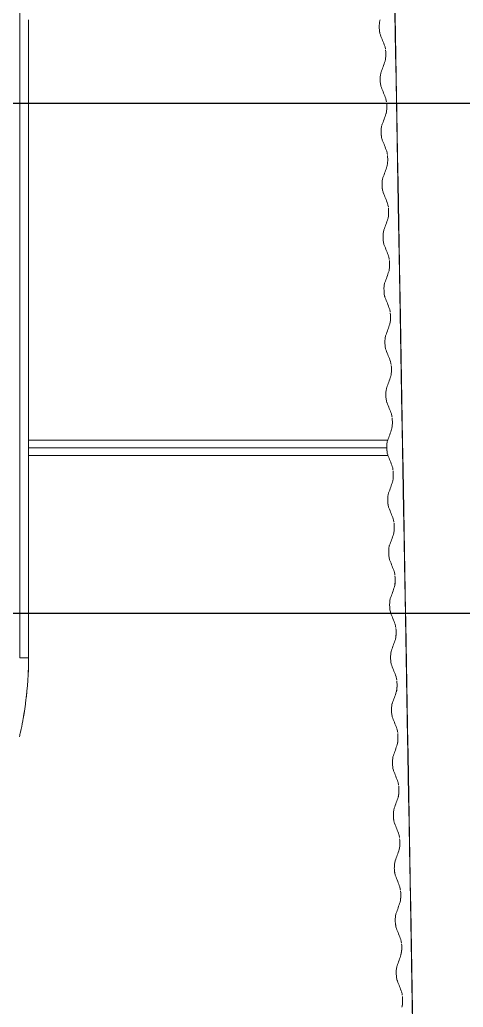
# Model space of a CAD drawing. Header units: inches. Extents: x -456 to 658, y -232 to 0.
# Drawn here: x -46.915 to -46.322, y -30.123 to -28.801 of the extents above; entities that cross this region are included whole.
import ezdxf

# ---------------------------------------------------------------- set-up
doc = ezdxf.new("R2010")
doc.units = ezdxf.units.IN
doc.header["$MEASUREMENT"] = 0

# ---------------------------------------------------------------- blocks, each defined once
blk = doc.blocks.new('ironridge flashfoot front view')
at = {"color": 0, "linetype": 'Continuous', "lineweight": 0}
for p, q in [((7331.4163, 2676.6238), (7331.4163, 2677.7378)), ((7331.4163, 2676.6238), (7331.4163, 2677.7378)), ((7331.4281, 2677.4681), (7331.4281, 2677.4782)), ((7331.4281, 2677.4782), (7331.4281, 2677.4579)), ((7331.4281, 2677.4579), (7331.4281, 2677.4681)), ((7331.4281, 2677.4431), (7331.4281, 2677.4579)), ((7331.4281, 2677.4431), (7331.4281, 2677.4579)), ((7331.4281, 2677.4329), (7331.4281, 2677.4431)), ((7331.4281, 2677.4228), (7331.4281, 2677.4431)), ((7331.4281, 2677.4228), (7331.4281, 2677.4329)), ((7331.4281, 2677.4079), (7331.4281, 2677.4228)), ((7331.4281, 2677.4079), (7331.4281, 2677.4228)), ((7331.4281, 2677.3977), (7331.4281, 2677.4079)), ((7331.4281, 2677.4079), (7331.4281, 2677.3876)), ((7331.4281, 2677.3876), (7331.4281, 2677.3977)), ((7331.4281, 2677.3727), (7331.4281, 2677.3876)), ((7331.4281, 2677.3727), (7331.4281, 2677.3876)), ((7331.4281, 2677.3625), (7331.4281, 2677.3727)), ((7331.4281, 2677.3524), (7331.4281, 2677.3727)), ((7331.4281, 2677.3524), (7331.4281, 2677.3625)), ((7331.4281, 2677.3375), (7331.4281, 2677.3524)), ((7331.4281, 2677.3375), (7331.4281, 2677.3524)), ((7331.4281, 2677.3274), (7331.4281, 2677.3375)), ((7331.4281, 2677.3375), (7331.4281, 2677.3172)), ((7331.4281, 2677.3172), (7331.4281, 2677.3274)), ((7331.4281, 2677.3023), (7331.4281, 2677.3172)), ((7331.4281, 2677.3023), (7331.4281, 2677.3172)), ((7331.4281, 2677.2922), (7331.4281, 2677.3023)), ((7331.4281, 2677.282), (7331.4281, 2677.3023)), ((7331.4281, 2677.282), (7331.4281, 2677.2922)), ((7331.4281, 2677.2672), (7331.4281, 2677.282)), ((7331.4281, 2677.2672), (7331.4281, 2677.282)), ((7331.4281, 2677.257), (7331.4281, 2677.2672)), ((7331.4281, 2677.2672), (7331.4281, 2677.2468)), ((7331.4281, 2677.2468), (7331.4281, 2677.257)), ((7331.4281, 2677.232), (7331.4281, 2677.2468)), ((7331.4281, 2677.232), (7331.4281, 2677.2468)), ((7331.4281, 2677.2218), (7331.4281, 2677.232)), ((7331.4281, 2677.2117), (7331.4281, 2677.232)), ((7331.4281, 2677.2117), (7331.4281, 2677.2218)), ((7331.4281, 2677.1968), (7331.4281, 2677.2117)), ((7331.4281, 2677.1968), (7331.4281, 2677.2117)), ((7331.4281, 2677.1866), (7331.4281, 2677.1968)), ((7331.4281, 2677.1968), (7331.4281, 2677.1765)), ((7331.4281, 2677.1765), (7331.4281, 2677.1866)), ((7331.4281, 2677.1616), (7331.4281, 2677.1765)), ((7331.4281, 2677.1616), (7331.4281, 2677.1765)), ((7331.4281, 2677.1515), (7331.4281, 2677.1616)), ((7331.4281, 2677.1413), (7331.4281, 2677.1616)), ((7331.4281, 2677.1413), (7331.4281, 2677.1515)), ((7331.4281, 2677.1264), (7331.4281, 2677.1413)), ((7331.4281, 2677.1264), (7331.4281, 2677.1413)), ((7331.4281, 2677.1163), (7331.4281, 2677.1264)), ((7331.4281, 2677.1264), (7331.4281, 2677.1061)), ((7331.4281, 2677.1061), (7331.4281, 2677.1163)), ((7331.4281, 2677.0913), (7331.4281, 2677.1061)), ((7331.4281, 2677.0913), (7331.4281, 2677.1061)), ((7331.4281, 2677.0811), (7331.4281, 2677.0913)), ((7331.4281, 2677.0709), (7331.4281, 2677.0913)), ((7331.4281, 2677.0709), (7331.4281, 2677.0811)), ((7331.4281, 2677.0561), (7331.4281, 2677.0709)), ((7331.4281, 2677.0561), (7331.4281, 2677.0709)), ((7331.4281, 2677.0459), (7331.4281, 2677.0561)), ((7331.4281, 2677.0561), (7331.4281, 2677.0358)), ((7331.4281, 2677.0358), (7331.4281, 2677.0459)), ((7331.4281, 2677.0209), (7331.4281, 2677.0358)), ((7331.4281, 2677.0209), (7331.4281, 2677.0358)), ((7331.4281, 2677.0107), (7331.4281, 2677.0209)), ((7331.4281, 2677.0006), (7331.4281, 2677.0209)), ((7331.4281, 2677.0006), (7331.4281, 2677.0107)), ((7331.4281, 2676.9857), (7331.4281, 2677.0006)), ((7331.4281, 2676.9857), (7331.4281, 2677.0006)), ((7331.4281, 2676.9755), (7331.4281, 2676.9857)), ((7331.4281, 2676.9857), (7331.4281, 2676.9654)), ((7331.4281, 2676.9654), (7331.4281, 2676.9755)), ((7331.4281, 2676.9505), (7331.4281, 2676.9654)), ((7331.4281, 2676.9505), (7331.4281, 2676.9654)), ((7331.4281, 2676.9404), (7331.4281, 2676.9505)), ((7331.4281, 2676.9302), (7331.4281, 2676.9505)), ((7331.4281, 2676.9302), (7331.4281, 2676.9404)), ((7331.4281, 2676.9153), (7331.4281, 2676.9302)), ((7331.4281, 2676.9153), (7331.4281, 2676.9302)), ((7331.9085, 2676.9153), (7331.4281, 2676.9153)), ((7331.4281, 2676.9052), (7331.4281, 2676.9153)), ((7331.4281, 2676.9153), (7331.4281, 2676.895)), ((7331.9073, 2676.9052), (7331.4281, 2676.9052)), ((7331.4281, 2676.895), (7331.4281, 2676.9052)), ((7331.4281, 2676.9052), (7331.9073, 2676.9052)), ((7331.4281, 2676.895), (7331.9089, 2676.895)), ((7331.4281, 2676.8802), (7331.4281, 2676.895)), ((7331.4281, 2676.8802), (7331.4281, 2676.895)), ((7331.4281, 2676.87), (7331.4281, 2676.8802)), ((7331.4281, 2676.8598), (7331.4281, 2676.8802)), ((7331.4281, 2676.8598), (7331.4281, 2676.87)), ((7331.4281, 2676.845), (7331.4281, 2676.8598)), ((7331.4281, 2676.845), (7331.4281, 2676.8598)), ((7331.4281, 2676.8348), (7331.4281, 2676.845)), ((7331.4281, 2676.845), (7331.4281, 2676.8247)), ((7331.4281, 2676.8247), (7331.4281, 2676.8348)), ((7331.4281, 2676.8098), (7331.4281, 2676.8247)), ((7331.4281, 2676.8098), (7331.4281, 2676.8247)), ((7331.4281, 2676.7996), (7331.4281, 2676.8098)), ((7331.4281, 2676.7895), (7331.4281, 2676.8098)), ((7331.4281, 2676.7895), (7331.4281, 2676.7996)), ((7331.4281, 2676.7746), (7331.4281, 2676.7895)), ((7331.4281, 2676.7746), (7331.4281, 2676.7895)), ((7331.4281, 2676.7645), (7331.4281, 2676.7746)), ((7331.4281, 2676.7746), (7331.4281, 2676.7543)), ((7331.4281, 2676.7543), (7331.4281, 2676.7645)), ((7331.4281, 2676.7394), (7331.4281, 2676.7543)), ((7331.4281, 2676.7394), (7331.4281, 2676.7543)), ((7331.4281, 2676.7293), (7331.4281, 2676.7394)), ((7331.4281, 2676.7191), (7331.4281, 2676.7394)), ((7331.4281, 2676.7191), (7331.4281, 2676.7293)), ((7331.4281, 2676.7043), (7331.4281, 2676.7191)), ((7331.4281, 2676.7043), (7331.4281, 2676.7191)), ((7331.4281, 2676.6941), (7331.4281, 2676.7043)), ((7331.4281, 2676.7043), (7331.4281, 2676.6839)), ((7331.4281, 2676.6839), (7331.4281, 2676.6941)), ((7331.4281, 2676.6691), (7331.4281, 2676.6839)), ((7331.4281, 2676.6691), (7331.4281, 2676.6839)), ((7331.4281, 2676.6589), (7331.4281, 2676.6691)), ((7331.4281, 2676.6488), (7331.4281, 2676.6691)), ((7331.4281, 2676.6488), (7331.4281, 2676.6589)), ((7331.4281, 2676.6339), (7331.4281, 2676.6488)), ((7331.4281, 2676.6339), (7331.4281, 2676.6488)), ((7331.4281, 2676.6237), (7331.4281, 2676.6339)), ((7331.4281, 2676.6339), (7331.4281, 2676.6238)), ((7331.4163, 2676.6238), (7331.4281, 2676.6238)), ((7331.4281, 2676.6238), (7331.4163, 2676.6238)), ((7331.4281, 2676.6238), (7331.4281, 2676.6237))]:
    blk.add_line(p, q, dxfattribs=at)
at = {"color": 0, "linetype": 'Continuous', "lineweight": 0, "extrusion": (0, 0, -1)}
for centre, major_axis, ratio, start_param, end_param in [((7330.6678, 2677.3289), (1.2577, 0), 0.5, -0.206585, -0.182485), ((7330.665, 2677.5261), (1.2571, 0), 0.5, 0.165143, 0.189177), ((7330.6674, 2677.2586), (1.2594, 0), 0.5, -0.206325, -0.182258), ((7330.6646, 2677.4557), (1.2587, 0), 0.5, 0.164916, 0.188917), ((7330.6669, 2677.1882), (1.2611, 0), 0.5, -0.206066, -0.182032), ((7330.6642, 2677.3853), (1.2604, 0), 0.5, 0.16469, 0.188658), ((7330.6665, 2677.1178), (1.2627, 0), 0.5, -0.205808, -0.181807), ((7330.6637, 2677.315), (1.2621, 0), 0.5, 0.164464, 0.1884), ((7330.6661, 2677.0474), (1.2644, 0), 0.5, -0.205551, -0.181582), ((7330.6633, 2677.2446), (1.2637, 0), 0.5, 0.164239, 0.188142), ((7330.6656, 2676.9771), (1.2661, 0), 0.5, -0.205294, -0.181358), ((7330.6629, 2677.1742), (1.2654, 0), 0.5, 0.164014, 0.187885), ((7330.6652, 2676.9067), (1.2677, 0), 0.5, -0.205037, -0.181134), ((7330.6624, 2677.1039), (1.2671, 0), 0.5, 0.16379, 0.187629), ((7330.6648, 2676.8363), (1.2694, 0), 0.5, -0.204782, -0.180911), ((7330.662, 2677.0335), (1.2687, 0), 0.5, 0.163567, 0.187373), ((7330.6643, 2676.766), (1.271, 0), 0.5, -0.204527, -0.180688), ((7330.6616, 2676.9631), (1.2704, 0), 0.5, 0.163344, 0.187118), ((7330.6639, 2676.6956), (1.2727, 0), 0.5, -0.204273, -0.180466), ((7330.6611, 2676.8928), (1.2721, 0), 0.5, 0.163122, 0.186864), ((7330.6635, 2676.6252), (1.2744, 0), 0.5, -0.204019, -0.180245), ((7330.6607, 2676.8224), (1.2737, 0), 0.5, 0.1629, 0.18661), ((7330.663, 2676.5548), (1.276, 0), 0.5, -0.203766, -0.180024), ((7330.6602, 2676.752), (1.2754, 0), 0.5, 0.162679, 0.186357), ((7329.5783, 2676.6765), (1.8495, -0.0704), 0.500271, -0.008036, 0.008036), ((7330.6626, 2676.4845), (1.2777, 0), 0.5, -0.203514, -0.179804), ((7329.6022, 2676.7801), (1.8228, -0.2092), 0.502454, -0.008118, 0.000385), ((7330.6598, 2676.6817), (1.2771, 0), 0.5, 0.162459, 0.186105), ((7329.6498, 2676.6216), (1.7781, -0.0003), 0.500014, 0.087942, 0.104746), ((7330.6622, 2676.4141), (1.2794, 0), 0.5, -0.203263, -0.179585), ((7330.6594, 2676.6113), (1.2787, 0), 0.5, 0.162239, 0.185853), ((7330.6617, 2676.3437), (1.281, 0), 0.5, -0.203012, -0.179366), ((7330.6589, 2676.5409), (1.2804, 0), 0.5, 0.16202, 0.185602), ((7330.6613, 2676.2733), (1.2827, 0), 0.5, -0.202762, -0.179147), ((7330.6585, 2676.4706), (1.2821, 0), 0.5, 0.161801, 0.185352), ((7330.6608, 2676.203), (1.2844, 0), 0.5, -0.202512, -0.178929), ((7330.6581, 2676.4002), (1.2837, 0), 0.5, 0.161583, 0.185102), ((7330.6604, 2676.1326), (1.286, 0), 0.5, -0.202263, -0.178712), ((7330.6576, 2676.3298), (1.2854, 0), 0.5, 0.161365, 0.184853), ((7330.66, 2676.0622), (1.2877, 0), 0.5, -0.202015, -0.178495)]:
    blk.add_ellipse(centre, major_axis=major_axis, ratio=ratio, start_param=start_param, end_param=end_param, dxfattribs=at)
at = {"color": 0, "linetype": 'Continuous', "lineweight": 0}
for centre, major_axis, start_param, end_param in [((7329.5784, 2676.6237), (1.8497, 0), -0.02707, -0.010989), ((7329.6024, 2676.6232), (1.8257, 0), -0.065467, -0.049151), ((7329.6499, 2676.6214), (1.778, 0), -0.104841, -0.088037)]:
    blk.add_ellipse(centre, major_axis=major_axis, ratio=0.5, start_param=start_param, end_param=end_param, dxfattribs=at)
for points in [[(7331.9728, 2674.3608), (7331.9519, 2675.5586), (7331.9316, 2676.7255), (7331.9117, 2677.8613)], [(7331.9117, 2677.8613), (7331.9321, 2676.6944), (7331.9525, 2675.5276), (7331.9728, 2674.3608)], [(7331.9729, 2674.3608), (7331.9526, 2675.5276), (7331.9322, 2676.6944), (7331.9118, 2677.8613)], [(7331.9118, 2677.8613), (7331.9319, 2676.7131), (7331.9523, 2675.5463), (7331.9729, 2674.3608)], [(7331.8988, 2677.4579), (7331.8983, 2677.4591), (7331.898, 2677.4606), (7331.8977, 2677.4623)], [(7331.9047, 2677.4431), (7331.9051, 2677.442), (7331.9054, 2677.4404), (7331.9056, 2677.4387)], [(7331.9058, 2677.4374), (7331.9059, 2677.436), (7331.906, 2677.4345), (7331.906, 2677.4329)], [(7331.9058, 2677.4374), (7331.9059, 2677.436), (7331.906, 2677.4344), (7331.906, 2677.4329)], [(7331.9001, 2677.3876), (7331.8996, 2677.3887), (7331.8992, 2677.3902), (7331.899, 2677.3919)], [(7331.9059, 2677.3727), (7331.9063, 2677.3716), (7331.9066, 2677.3701), (7331.9069, 2677.3684)], [(7331.907, 2677.367), (7331.9072, 2677.3656), (7331.9072, 2677.3641), (7331.9073, 2677.3625)], [(7331.907, 2677.367), (7331.9072, 2677.3656), (7331.9072, 2677.3641), (7331.9073, 2677.3625)], [(7331.9013, 2677.3172), (7331.9009, 2677.3183), (7331.9005, 2677.3199), (7331.9002, 2677.3215)], [(7331.9072, 2677.3023), (7331.9076, 2677.3012), (7331.9079, 2677.2997), (7331.9081, 2677.298)], [(7331.9083, 2677.2966), (7331.9084, 2677.2952), (7331.9085, 2677.2937), (7331.9085, 2677.2922)], [(7331.9083, 2677.2966), (7331.9084, 2677.2952), (7331.9085, 2677.2937), (7331.9085, 2677.2922)], [(7331.9026, 2677.2468), (7331.9021, 2677.248), (7331.9018, 2677.2495), (7331.9015, 2677.2512)], [(7331.9084, 2677.232), (7331.9088, 2677.2309), (7331.9091, 2677.2294), (7331.9094, 2677.2276)], [(7331.9095, 2677.2263), (7331.9097, 2677.2249), (7331.9097, 2677.2234), (7331.9098, 2677.2218)], [(7331.9095, 2677.2263), (7331.9097, 2677.2249), (7331.9097, 2677.2233), (7331.9098, 2677.2218)], [(7331.9038, 2677.1765), (7331.9034, 2677.1776), (7331.903, 2677.1791), (7331.9028, 2677.1808)], [(7331.9097, 2677.1616), (7331.9101, 2677.1605), (7331.9104, 2677.159), (7331.9106, 2677.1573)], [(7331.9108, 2677.1559), (7331.9109, 2677.1545), (7331.911, 2677.153), (7331.911, 2677.1515)], [(7331.9108, 2677.1559), (7331.9109, 2677.1545), (7331.911, 2677.153), (7331.911, 2677.1515)], [(7331.9051, 2677.1061), (7331.9046, 2677.1072), (7331.9043, 2677.1088), (7331.904, 2677.1105)], [(7331.9109, 2677.0913), (7331.9113, 2677.0902), (7331.9116, 2677.0886), (7331.9119, 2677.0869)], [(7331.912, 2677.0855), (7331.9122, 2677.0841), (7331.9122, 2677.0827), (7331.9123, 2677.0811)], [(7331.912, 2677.0855), (7331.9122, 2677.0841), (7331.9122, 2677.0826), (7331.9123, 2677.0811)], [(7331.9064, 2677.0358), (7331.9059, 2677.0369), (7331.9055, 2677.0384), (7331.9053, 2677.0401)], [(7331.9122, 2677.0209), (7331.9126, 2677.0198), (7331.9129, 2677.0183), (7331.9131, 2677.0166)], [(7331.9133, 2677.0152), (7331.9134, 2677.0138), (7331.9135, 2677.0123), (7331.9135, 2677.0107)], [(7331.9133, 2677.0152), (7331.9134, 2677.0138), (7331.9135, 2677.0122), (7331.9135, 2677.0107)], [(7331.9076, 2676.9654), (7331.9072, 2676.9665), (7331.9068, 2676.9681), (7331.9065, 2676.9697)], [(7331.9134, 2676.9505), (7331.9138, 2676.9494), (7331.9141, 2676.9479), (7331.9144, 2676.9462)], [(7331.9145, 2676.9448), (7331.9147, 2676.9434), (7331.9147, 2676.9419), (7331.9148, 2676.9404)], [(7331.9145, 2676.9448), (7331.9147, 2676.9434), (7331.9147, 2676.9419), (7331.9148, 2676.9404)], [(7331.9089, 2676.895), (7331.9084, 2676.8962), (7331.9081, 2676.8977), (7331.9078, 2676.8994)], [(7331.9147, 2676.8802), (7331.9151, 2676.8791), (7331.9154, 2676.8775), (7331.9156, 2676.8758)], [(7331.9158, 2676.8745), (7331.9159, 2676.8731), (7331.916, 2676.8716), (7331.916, 2676.87)], [(7331.9158, 2676.8745), (7331.9159, 2676.873), (7331.916, 2676.8715), (7331.916, 2676.87)], [(7331.9101, 2676.8247), (7331.9097, 2676.8258), (7331.9093, 2676.8273), (7331.9091, 2676.829)], [(7331.9159, 2676.8098), (7331.9163, 2676.8087), (7331.9166, 2676.8072), (7331.9169, 2676.8055)], [(7331.9173, 2676.7996), (7331.9173, 2676.7958), (7331.917, 2676.7917), (7331.9163, 2676.7895)], [(7331.917, 2676.8041), (7331.9172, 2676.8027), (7331.9172, 2676.8012), (7331.9173, 2676.7996)], [(7331.917, 2676.8041), (7331.9172, 2676.8027), (7331.9172, 2676.8011), (7331.9173, 2676.7996)], [(7331.9114, 2676.7543), (7331.9109, 2676.7554), (7331.9106, 2676.757), (7331.9103, 2676.7586)], [(7331.9172, 2676.7394), (7331.9176, 2676.7383), (7331.9179, 2676.7368), (7331.9181, 2676.7351)], [(7331.9183, 2676.7337), (7331.9184, 2676.7323), (7331.9185, 2676.7308), (7331.9185, 2676.7293)], [(7331.9183, 2676.7337), (7331.9184, 2676.7323), (7331.9185, 2676.7308), (7331.9185, 2676.7293)], [(7331.9185, 2676.7293), (7331.9186, 2676.7255), (7331.9183, 2676.7213), (7331.9176, 2676.7191)], [(7331.9127, 2676.6839), (7331.9122, 2676.6851), (7331.9119, 2676.6866), (7331.9116, 2676.6883)], [(7331.9184, 2676.6691), (7331.9188, 2676.668), (7331.9191, 2676.6665), (7331.9194, 2676.6647)], [(7331.9198, 2676.6589), (7331.9198, 2676.6551), (7331.9195, 2676.6509), (7331.9188, 2676.6488)], [(7331.9195, 2676.6634), (7331.9197, 2676.662), (7331.9198, 2676.6605), (7331.9198, 2676.6589)], [(7331.9195, 2676.6634), (7331.9197, 2676.662), (7331.9198, 2676.6604), (7331.9198, 2676.6589)], [(7331.9139, 2676.6136), (7331.9135, 2676.6147), (7331.9131, 2676.6162), (7331.9129, 2676.6179)], [(7331.4267, 2676.5886), (7331.4271, 2676.593), (7331.4273, 2676.5968), (7331.4274, 2676.5987)], [(7331.9197, 2676.5987), (7331.9201, 2676.5976), (7331.9204, 2676.5961), (7331.9206, 2676.5944)], [(7331.921, 2676.5886), (7331.9211, 2676.5847), (7331.9208, 2676.5806), (7331.9201, 2676.5784)], [(7331.9208, 2676.593), (7331.9209, 2676.5916), (7331.921, 2676.5901), (7331.921, 2676.5886)], [(7331.9208, 2676.593), (7331.9209, 2676.5916), (7331.921, 2676.5901), (7331.921, 2676.5886)], [(7331.9152, 2676.5432), (7331.9147, 2676.5443), (7331.9144, 2676.5459), (7331.9141, 2676.5476)], [(7331.4181, 2676.5283), (7331.4179, 2676.5273), (7331.4176, 2676.5259), (7331.4172, 2676.5241)], [(7331.9209, 2676.5283), (7331.9213, 2676.5272), (7331.9217, 2676.5257), (7331.9219, 2676.524)], [(7331.922, 2676.5226), (7331.9222, 2676.5212), (7331.9223, 2676.5198), (7331.9223, 2676.5182)], [(7331.922, 2676.5226), (7331.9222, 2676.5212), (7331.9223, 2676.5197), (7331.9223, 2676.5182)], [(7331.9223, 2676.5182), (7331.9223, 2676.5144), (7331.922, 2676.5102), (7331.9213, 2676.508)], [(7331.9164, 2676.4729), (7331.916, 2676.474), (7331.9156, 2676.4755), (7331.9154, 2676.4772)], [(7331.9222, 2676.458), (7331.9226, 2676.4569), (7331.9229, 2676.4554), (7331.9231, 2676.4537)], [(7331.9235, 2676.4478), (7331.9236, 2676.444), (7331.9233, 2676.4399), (7331.9226, 2676.4377)], [(7331.9233, 2676.4523), (7331.9234, 2676.4509), (7331.9235, 2676.4494), (7331.9235, 2676.4478)], [(7331.9233, 2676.4523), (7331.9234, 2676.4509), (7331.9235, 2676.4493), (7331.9235, 2676.4478)], [(7331.9177, 2676.4025), (7331.9172, 2676.4036), (7331.9169, 2676.4051), (7331.9166, 2676.4068)], [(7331.9235, 2676.3876), (7331.9239, 2676.3865), (7331.9242, 2676.385), (7331.9244, 2676.3833)], [(7331.9248, 2676.3775), (7331.9248, 2676.3736), (7331.9245, 2676.3695), (7331.9238, 2676.3673)], [(7331.9245, 2676.3819), (7331.9247, 2676.3805), (7331.9248, 2676.379), (7331.9248, 2676.3775)], [(7331.9245, 2676.3819), (7331.9247, 2676.3805), (7331.9248, 2676.379), (7331.9248, 2676.3775)], [(7331.919, 2676.3321), (7331.9185, 2676.3332), (7331.9182, 2676.3348), (7331.9179, 2676.3365)], [(7331.9247, 2676.3173), (7331.9251, 2676.3162), (7331.9254, 2676.3146), (7331.9256, 2676.3129)], [(7331.9258, 2676.3115), (7331.9259, 2676.3101), (7331.926, 2676.3087), (7331.926, 2676.3071)], [(7331.9258, 2676.3115), (7331.9259, 2676.3101), (7331.926, 2676.3086), (7331.926, 2676.3071)], [(7331.926, 2676.3071), (7331.9261, 2676.3033), (7331.9258, 2676.2991), (7331.9251, 2676.2969)], [(7331.9202, 2676.2618), (7331.9198, 2676.2629), (7331.9194, 2676.2644), (7331.9192, 2676.2661)], [(7331.926, 2676.2469), (7331.9264, 2676.2458), (7331.9267, 2676.2443), (7331.9269, 2676.2426)], [(7331.9273, 2676.2367), (7331.9274, 2676.2329), (7331.927, 2676.2288), (7331.9263, 2676.2266)], [(7331.927, 2676.2412), (7331.9272, 2676.2398), (7331.9273, 2676.2383), (7331.9273, 2676.2367)], [(7331.927, 2676.2412), (7331.9272, 2676.2398), (7331.9273, 2676.2382), (7331.9273, 2676.2367)], [(7331.9215, 2676.1914), (7331.921, 2676.1925), (7331.9207, 2676.1941), (7331.9204, 2676.1957)], [(7331.9272, 2676.1765), (7331.9276, 2676.1754), (7331.9279, 2676.1739), (7331.9281, 2676.1722)], [(7331.9285, 2676.1664), (7331.9286, 2676.1625), (7331.9283, 2676.1584), (7331.9276, 2676.1562)], [(7331.9283, 2676.1708), (7331.9284, 2676.1694), (7331.9285, 2676.1679), (7331.9285, 2676.1664)], [(7331.9283, 2676.1708), (7331.9284, 2676.1694), (7331.9285, 2676.1679), (7331.9285, 2676.1664)]]:
    blk.add_open_spline(points, degree=3, dxfattribs=at)
for points, knots in [([(7331.8984, 2677.4782), (7331.898, 2677.4772), (7331.8977, 2677.4758), (7331.8975, 2677.474), (7331.8973, 2677.4722), (7331.8972, 2677.4702), (7331.8972, 2677.4681)], [0, 0, 0, 0, 0.000133232, 0.000133232, 0.000133232, 0.000266464, 0.000266464, 0.000266464, 0.000266464]), ([(7331.8972, 2677.4681), (7331.8973, 2677.466), (7331.8974, 2677.464), (7331.8977, 2677.4622), (7331.898, 2677.4604), (7331.8984, 2677.459), (7331.8988, 2677.4579)], [0.000266464, 0.000266464, 0.000266464, 0.000266464, 0.0003999881, 0.0003999881, 0.0003999881, 0.0005335122, 0.0005335122, 0.0005335122, 0.0005335122]), ([(7331.8977, 2677.4623), (7331.8977, 2677.4623), (7331.8977, 2677.4623), (7331.8977, 2677.4623), (7331.8976, 2677.4628), (7331.8976, 2677.4633), (7331.8975, 2677.4639)], [0.00013350918, 0.00013350918, 0.00013350918, 0.00013350918, 0.00013523754, 0.00013523754, 0.00013523754, 0.00017370377, 0.00017370377, 0.00017370377, 0.00017370377]), ([(7331.9047, 2677.4431), (7331.905, 2677.442), (7331.9054, 2677.4406), (7331.9056, 2677.4388), (7331.9056, 2677.4388), (7331.9056, 2677.4388), (7331.9056, 2677.4387)], [0, 0, 0, 0, 0.0001333088, 0.0001333088, 0.0001333088, 0.0001346047, 0.0001346047, 0.0001346047, 0.0001346047]), ([(7331.906, 2677.4329), (7331.906, 2677.4309), (7331.906, 2677.4288), (7331.9058, 2677.4271), (7331.9056, 2677.4254), (7331.9054, 2677.4238), (7331.905, 2677.4228)], [0.0002666176, 0.0002666176, 0.0002666176, 0.0002666176, 0.0003995035, 0.0003995035, 0.0003995035, 0.0005323895, 0.0005323895, 0.0005323895, 0.0005323895]), ([(7331.8997, 2677.4079), (7331.8993, 2677.4068), (7331.899, 2677.4054), (7331.8988, 2677.4036), (7331.8986, 2677.4018), (7331.8985, 2677.3998), (7331.8985, 2677.3977)], [0, 0, 0, 0, 0.0001332294, 0.0001332294, 0.0001332294, 0.0002664587, 0.0002664587, 0.0002664587, 0.0002664587]), ([(7331.8985, 2677.3977), (7331.8985, 2677.3956), (7331.8987, 2677.3937), (7331.899, 2677.3919), (7331.8993, 2677.39), (7331.8996, 2677.3886), (7331.9001, 2677.3876)], [0.0002664587, 0.0002664587, 0.0002664587, 0.0002664587, 0.0003999799, 0.0003999799, 0.0003999799, 0.0005335011, 0.0005335011, 0.0005335011, 0.0005335011]), ([(7331.899, 2677.3919), (7331.899, 2677.3919), (7331.899, 2677.392), (7331.899, 2677.392), (7331.8989, 2677.3925), (7331.8988, 2677.393), (7331.8988, 2677.3935)], [0.00013350977, 0.00013350977, 0.00013350977, 0.00013350977, 0.00013523485, 0.00013523485, 0.00013523485, 0.00017370254, 0.00017370254, 0.00017370254, 0.00017370254]), ([(7331.9059, 2677.3727), (7331.9063, 2677.3717), (7331.9066, 2677.3702), (7331.9068, 2677.3684), (7331.9069, 2677.3684), (7331.9069, 2677.3684), (7331.9069, 2677.3684)], [0, 0, 0, 0, 0.0001333065, 0.0001333065, 0.0001333065, 0.0001345915, 0.0001345915, 0.0001345915, 0.0001345915]), ([(7331.9073, 2677.3625), (7331.9073, 2677.3605), (7331.9072, 2677.3585), (7331.9071, 2677.3567), (7331.9069, 2677.355), (7331.9066, 2677.3535), (7331.9063, 2677.3524)], [0.000266613, 0.000266613, 0.000266613, 0.000266613, 0.0003994972, 0.0003994972, 0.0003994972, 0.0005323815, 0.0005323815, 0.0005323815, 0.0005323815]), ([(7331.901, 2677.3375), (7331.9006, 2677.3365), (7331.9003, 2677.3351), (7331.9, 2677.3332), (7331.8998, 2677.3314), (7331.8997, 2677.3295), (7331.8998, 2677.3274)], [0, 0, 0, 0, 0.0001332267, 0.0001332267, 0.0001332267, 0.0002664535, 0.0002664535, 0.0002664535, 0.0002664535]), ([(7331.8998, 2677.3274), (7331.8998, 2677.3253), (7331.9, 2677.3233), (7331.9002, 2677.3215), (7331.9005, 2677.3197), (7331.9009, 2677.3183), (7331.9013, 2677.3172)], [0.0002664535, 0.0002664535, 0.0002664535, 0.0002664535, 0.0003999717, 0.0003999717, 0.0003999717, 0.0005334899, 0.0005334899, 0.0005334899, 0.0005334899]), ([(7331.9002, 2677.3216), (7331.9002, 2677.3216), (7331.9002, 2677.3216), (7331.9002, 2677.3216), (7331.9002, 2677.3221), (7331.9001, 2677.3226), (7331.9, 2677.3232)], [0.00013349918, 0.00013349918, 0.00013349918, 0.00013349918, 0.00013523217, 0.00013523217, 0.00013523217, 0.00017372075, 0.00017372075, 0.00017372075, 0.00017372075]), ([(7331.9072, 2677.3023), (7331.9076, 2677.3013), (7331.9079, 2677.2999), (7331.9081, 2677.2981), (7331.9081, 2677.298), (7331.9081, 2677.298), (7331.9081, 2677.298)], [0, 0, 0, 0, 0.0001333042, 0.0001333042, 0.0001333042, 0.0001345964, 0.0001345964, 0.0001345964, 0.0001345964]), ([(7331.9085, 2677.2922), (7331.9086, 2677.2902), (7331.9085, 2677.2881), (7331.9083, 2677.2864), (7331.9082, 2677.2846), (7331.9079, 2677.2831), (7331.9075, 2677.282)], [0.0002666083, 0.0002666083, 0.0002666083, 0.0002666083, 0.0003994909, 0.0003994909, 0.0003994909, 0.0005323735, 0.0005323735, 0.0005323735, 0.0005323735]), ([(7331.9022, 2677.2672), (7331.9018, 2677.2661), (7331.9015, 2677.2647), (7331.9013, 2677.2629), (7331.9011, 2677.2611), (7331.901, 2677.2591), (7331.901, 2677.257)], [0, 0, 0, 0, 0.0001332241, 0.0001332241, 0.0001332241, 0.0002664483, 0.0002664483, 0.0002664483, 0.0002664483]), ([(7331.901, 2677.257), (7331.9011, 2677.2549), (7331.9012, 2677.2529), (7331.9015, 2677.2511), (7331.9018, 2677.2493), (7331.9021, 2677.2479), (7331.9026, 2677.2468)], [0.0002664483, 0.0002664483, 0.0002664483, 0.0002664483, 0.0003999636, 0.0003999636, 0.0003999636, 0.0005334789, 0.0005334789, 0.0005334789, 0.0005334789]), ([(7331.9015, 2677.2512), (7331.9015, 2677.2512), (7331.9015, 2677.2512), (7331.9015, 2677.2513), (7331.9014, 2677.2517), (7331.9013, 2677.2523), (7331.9013, 2677.2528)], [0.00013349555, 0.00013349555, 0.00013349555, 0.00013349555, 0.0001352295, 0.0001352295, 0.0001352295, 0.00017372246, 0.00017372246, 0.00017372246, 0.00017372246]), ([(7331.9084, 2677.232), (7331.9088, 2677.2309), (7331.9091, 2677.2295), (7331.9094, 2677.2277), (7331.9094, 2677.2277), (7331.9094, 2677.2277), (7331.9094, 2677.2276)], [0, 0, 0, 0, 0.0001333019, 0.0001333019, 0.0001333019, 0.0001345954, 0.0001345954, 0.0001345954, 0.0001345954]), ([(7331.9098, 2677.2218), (7331.9098, 2677.2198), (7331.9097, 2677.2177), (7331.9096, 2677.216), (7331.9094, 2677.2143), (7331.9091, 2677.2127), (7331.9088, 2677.2117)], [0.0002666037, 0.0002666037, 0.0002666037, 0.0002666037, 0.0003994846, 0.0003994846, 0.0003994846, 0.0005323655, 0.0005323655, 0.0005323655, 0.0005323655]), ([(7331.9035, 2677.1968), (7331.9031, 2677.1958), (7331.9028, 2677.1943), (7331.9026, 2677.1925), (7331.9023, 2677.1907), (7331.9023, 2677.1887), (7331.9023, 2677.1866)], [0, 0, 0, 0, 0.0001332215, 0.0001332215, 0.0001332215, 0.0002664431, 0.0002664431, 0.0002664431, 0.0002664431]), ([(7331.9023, 2677.1866), (7331.9023, 2677.1845), (7331.9025, 2677.1826), (7331.9028, 2677.1808), (7331.9031, 2677.1789), (7331.9034, 2677.1775), (7331.9038, 2677.1765)], [0.0002664431, 0.0002664431, 0.0002664431, 0.0002664431, 0.0003999555, 0.0003999555, 0.0003999555, 0.0005334679, 0.0005334679, 0.0005334679, 0.0005334679]), ([(7331.9028, 2677.1808), (7331.9028, 2677.1809), (7331.9028, 2677.1809), (7331.9028, 2677.1809), (7331.9027, 2677.1814), (7331.9026, 2677.1819), (7331.9026, 2677.1824)], [0.00013349988, 0.00013349988, 0.00013349988, 0.00013349988, 0.00013522685, 0.00013522685, 0.00013522685, 0.00017371464, 0.00017371464, 0.00017371464, 0.00017371464]), ([(7331.9097, 2677.1616), (7331.9101, 2677.1606), (7331.9104, 2677.1591), (7331.9106, 2677.1573), (7331.9106, 2677.1573), (7331.9106, 2677.1573), (7331.9106, 2677.1573)], [0, 0, 0, 0, 0.0001332996, 0.0001332996, 0.0001332996, 0.0001345898, 0.0001345898, 0.0001345898, 0.0001345898]), ([(7331.911, 2677.1515), (7331.9111, 2677.1494), (7331.911, 2677.1474), (7331.9108, 2677.1456), (7331.9107, 2677.1439), (7331.9104, 2677.1424), (7331.91, 2677.1413)], [0.0002665991, 0.0002665991, 0.0002665991, 0.0002665991, 0.0003994783, 0.0003994783, 0.0003994783, 0.0005323576, 0.0005323576, 0.0005323576, 0.0005323576]), ([(7331.9047, 2677.1264), (7331.9043, 2677.1254), (7331.904, 2677.124), (7331.9038, 2677.1222), (7331.9036, 2677.1203), (7331.9035, 2677.1184), (7331.9036, 2677.1163)], [0, 0, 0, 0, 0.000133219, 0.000133219, 0.000133219, 0.0002664379, 0.0002664379, 0.0002664379, 0.0002664379]), ([(7331.9036, 2677.1163), (7331.9036, 2677.1142), (7331.9038, 2677.1122), (7331.904, 2677.1104), (7331.9043, 2677.1086), (7331.9047, 2677.1072), (7331.9051, 2677.1061)], [0.0002664379, 0.0002664379, 0.0002664379, 0.0002664379, 0.0003999474, 0.0003999474, 0.0003999474, 0.0005334569, 0.0005334569, 0.0005334569, 0.0005334569]), ([(7331.904, 2677.1105), (7331.904, 2677.1105), (7331.904, 2677.1105), (7331.904, 2677.1105), (7331.9039, 2677.111), (7331.9039, 2677.1115), (7331.9038, 2677.1121)], [0.00013349224, 0.00013349224, 0.00013349224, 0.00013349224, 0.0001352242, 0.0001352242, 0.0001352242, 0.00017372804, 0.00017372804, 0.00017372804, 0.00017372804]), ([(7331.9109, 2677.0913), (7331.9113, 2677.0902), (7331.9116, 2677.0888), (7331.9119, 2677.087), (7331.9119, 2677.087), (7331.9119, 2677.0869), (7331.9119, 2677.0869)], [0, 0, 0, 0, 0.0001332973, 0.0001332973, 0.0001332973, 0.000134592, 0.000134592, 0.000134592, 0.000134592]), ([(7331.9123, 2677.0811), (7331.9123, 2677.0791), (7331.9122, 2677.077), (7331.9121, 2677.0753), (7331.9119, 2677.0736), (7331.9116, 2677.072), (7331.9113, 2677.0709)], [0.0002665946, 0.0002665946, 0.0002665946, 0.0002665946, 0.0003994721, 0.0003994721, 0.0003994721, 0.0005323497, 0.0005323497, 0.0005323497, 0.0005323497]), ([(7331.906, 2677.0561), (7331.9056, 2677.055), (7331.9053, 2677.0536), (7331.9051, 2677.0518), (7331.9049, 2677.05), (7331.9048, 2677.048), (7331.9048, 2677.0459)], [0, 0, 0, 0, 0.0001332164, 0.0001332164, 0.0001332164, 0.0002664328, 0.0002664328, 0.0002664328, 0.0002664328]), ([(7331.9048, 2677.0459), (7331.9049, 2677.0438), (7331.905, 2677.0418), (7331.9053, 2677.04), (7331.9056, 2677.0382), (7331.9059, 2677.0368), (7331.9064, 2677.0358)], [0.0002664328, 0.0002664328, 0.0002664328, 0.0002664328, 0.0003999394, 0.0003999394, 0.0003999394, 0.0005334459, 0.0005334459, 0.0005334459, 0.0005334459]), ([(7331.9053, 2677.0401), (7331.9053, 2677.0401), (7331.9053, 2677.0401), (7331.9053, 2677.0402), (7331.9052, 2677.0407), (7331.9051, 2677.0412), (7331.9051, 2677.0417)], [0.0001334872, 0.0001334872, 0.0001334872, 0.0001334872, 0.00013522156, 0.00013522156, 0.00013522156, 0.00017373536, 0.00017373536, 0.00017373536, 0.00017373536]), ([(7331.9122, 2677.0209), (7331.9126, 2677.0198), (7331.9129, 2677.0184), (7331.9131, 2677.0166), (7331.9131, 2677.0166), (7331.9131, 2677.0166), (7331.9131, 2677.0166)], [0, 0, 0, 0, 0.000133295, 0.000133295, 0.000133295, 0.0001345849, 0.0001345849, 0.0001345849, 0.0001345849]), ([(7331.9135, 2677.0107), (7331.9136, 2677.0087), (7331.9135, 2677.0067), (7331.9133, 2677.0049), (7331.9132, 2677.0032), (7331.9129, 2677.0017), (7331.9125, 2677.0006)], [0.00026659, 0.00026659, 0.00026659, 0.00026659, 0.0003994659, 0.0003994659, 0.0003994659, 0.0005323418, 0.0005323418, 0.0005323418, 0.0005323418]), ([(7331.9073, 2676.9857), (7331.9069, 2676.9847), (7331.9066, 2676.9832), (7331.9063, 2676.9814), (7331.9061, 2676.9796), (7331.906, 2676.9777), (7331.9061, 2676.9755)], [0, 0, 0, 0, 0.0001332138, 0.0001332138, 0.0001332138, 0.0002664276, 0.0002664276, 0.0002664276, 0.0002664276]), ([(7331.9061, 2676.9755), (7331.9061, 2676.9734), (7331.9063, 2676.9715), (7331.9066, 2676.9697), (7331.9068, 2676.9679), (7331.9072, 2676.9664), (7331.9076, 2676.9654)], [0.0002664276, 0.0002664276, 0.0002664276, 0.0002664276, 0.0003999314, 0.0003999314, 0.0003999314, 0.0005334351, 0.0005334351, 0.0005334351, 0.0005334351]), ([(7331.9065, 2676.9697), (7331.9065, 2676.9698), (7331.9065, 2676.9698), (7331.9065, 2676.9698), (7331.9065, 2676.9703), (7331.9064, 2676.9708), (7331.9063, 2676.9713)], [0.00013348436, 0.00013348436, 0.00013348436, 0.00013348436, 0.00013521894, 0.00013521894, 0.00013521894, 0.0001737374, 0.0001737374, 0.0001737374, 0.0001737374]), ([(7331.9134, 2676.9505), (7331.9138, 2676.9495), (7331.9141, 2676.9481), (7331.9144, 2676.9462), (7331.9144, 2676.9462), (7331.9144, 2676.9462), (7331.9144, 2676.9462)], [0, 0, 0, 0, 0.0001332927, 0.0001332927, 0.0001332927, 0.0001345807, 0.0001345807, 0.0001345807, 0.0001345807]), ([(7331.9148, 2676.9404), (7331.9148, 2676.9383), (7331.9147, 2676.9363), (7331.9146, 2676.9346), (7331.9144, 2676.9328), (7331.9142, 2676.9313), (7331.9138, 2676.9302)], [0.0002665855, 0.0002665855, 0.0002665855, 0.0002665855, 0.0003994597, 0.0003994597, 0.0003994597, 0.0005323339, 0.0005323339, 0.0005323339, 0.0005323339]), ([(7331.9085, 2676.9153), (7331.9081, 2676.9143), (7331.9078, 2676.9129), (7331.9076, 2676.9111), (7331.9074, 2676.9093), (7331.9073, 2676.9073), (7331.9073, 2676.9052)], [0, 0, 0, 0, 0.0001332113, 0.0001332113, 0.0001332113, 0.0002664225, 0.0002664225, 0.0002664225, 0.0002664225]), ([(7331.9073, 2676.9052), (7331.9074, 2676.9031), (7331.9075, 2676.9011), (7331.9078, 2676.8993), (7331.9081, 2676.8975), (7331.9085, 2676.8961), (7331.9089, 2676.895)], [0.0002664225, 0.0002664225, 0.0002664225, 0.0002664225, 0.0003999234, 0.0003999234, 0.0003999234, 0.0005334242, 0.0005334242, 0.0005334242, 0.0005334242]), ([(7331.9078, 2676.8994), (7331.9078, 2676.8994), (7331.9078, 2676.8994), (7331.9078, 2676.8994), (7331.9077, 2676.8999), (7331.9077, 2676.9004), (7331.9076, 2676.901)], [0.00013348505, 0.00013348505, 0.00013348505, 0.00013348505, 0.00013521632, 0.00013521632, 0.00013521632, 0.000173735, 0.000173735, 0.000173735, 0.000173735]), ([(7331.9147, 2676.8802), (7331.9151, 2676.8791), (7331.9154, 2676.8777), (7331.9156, 2676.8759), (7331.9156, 2676.8759), (7331.9156, 2676.8759), (7331.9156, 2676.8758)], [0, 0, 0, 0, 0.0001332905, 0.0001332905, 0.0001332905, 0.0001345832, 0.0001345832, 0.0001345832, 0.0001345832]), ([(7331.916, 2676.87), (7331.9161, 2676.868), (7331.916, 2676.8659), (7331.9158, 2676.8642), (7331.9157, 2676.8625), (7331.9154, 2676.8609), (7331.915, 2676.8598)], [0.000266581, 0.000266581, 0.000266581, 0.000266581, 0.0003994535, 0.0003994535, 0.0003994535, 0.0005323261, 0.0005323261, 0.0005323261, 0.0005323261]), ([(7331.9098, 2676.845), (7331.9094, 2676.8439), (7331.9091, 2676.8425), (7331.9089, 2676.8407), (7331.9087, 2676.8389), (7331.9086, 2676.8369), (7331.9086, 2676.8348)], [0, 0, 0, 0, 0.0001332087, 0.0001332087, 0.0001332087, 0.0002664175, 0.0002664175, 0.0002664175, 0.0002664175]), ([(7331.9086, 2676.8348), (7331.9086, 2676.8327), (7331.9088, 2676.8308), (7331.9091, 2676.8289), (7331.9094, 2676.8271), (7331.9097, 2676.8257), (7331.9101, 2676.8247)], [0.0002664175, 0.0002664175, 0.0002664175, 0.0002664175, 0.0003999154, 0.0003999154, 0.0003999154, 0.0005334134, 0.0005334134, 0.0005334134, 0.0005334134]), ([(7331.9091, 2676.829), (7331.9091, 2676.829), (7331.9091, 2676.8291), (7331.9091, 2676.8291), (7331.909, 2676.8296), (7331.9089, 2676.8301), (7331.9089, 2676.8306)], [0.00013347365, 0.00013347365, 0.00013347365, 0.00013347365, 0.00013521372, 0.00013521372, 0.00013521372, 0.00017375353, 0.00017375353, 0.00017375353, 0.00017375353]), ([(7331.9159, 2676.8098), (7331.9163, 2676.8088), (7331.9166, 2676.8073), (7331.9169, 2676.8055), (7331.9169, 2676.8055), (7331.9169, 2676.8055), (7331.9169, 2676.8055)], [0, 0, 0, 0, 0.0001332882, 0.0001332882, 0.0001332882, 0.0001345829, 0.0001345829, 0.0001345829, 0.0001345829]), ([(7331.9173, 2676.7996), (7331.9173, 2676.7975), (7331.9172, 2676.7956), (7331.9171, 2676.7938), (7331.9169, 2676.792), (7331.9166, 2676.7905), (7331.9163, 2676.7895)], [0.0002665765, 0.0002665765, 0.0002665765, 0.0002665765, 0.0003994474, 0.0003994474, 0.0003994474, 0.0005323184, 0.0005323184, 0.0005323184, 0.0005323184]), ([(7331.911, 2676.7746), (7331.9106, 2676.7736), (7331.9103, 2676.7722), (7331.9101, 2676.7703), (7331.9099, 2676.7685), (7331.9098, 2676.7666), (7331.9099, 2676.7645)], [0, 0, 0, 0, 0.0001332062, 0.0001332062, 0.0001332062, 0.0002664124, 0.0002664124, 0.0002664124, 0.0002664124]), ([(7331.9099, 2676.7645), (7331.9099, 2676.7624), (7331.9101, 2676.7604), (7331.9103, 2676.7586), (7331.9106, 2676.7568), (7331.911, 2676.7553), (7331.9114, 2676.7543)], [0.0002664124, 0.0002664124, 0.0002664124, 0.0002664124, 0.0003999075, 0.0003999075, 0.0003999075, 0.0005334027, 0.0005334027, 0.0005334027, 0.0005334027]), ([(7331.9103, 2676.7587), (7331.9103, 2676.7587), (7331.9103, 2676.7587), (7331.9103, 2676.7587), (7331.9102, 2676.7592), (7331.9102, 2676.7597), (7331.9101, 2676.7603)], [0.00013347316, 0.00013347316, 0.00013347316, 0.00013347316, 0.00013521112, 0.00013521112, 0.00013521112, 0.00017375232, 0.00017375232, 0.00017375232, 0.00017375232]), ([(7331.9172, 2676.7394), (7331.9176, 2676.7384), (7331.9179, 2676.737), (7331.9181, 2676.7352), (7331.9181, 2676.7351), (7331.9181, 2676.7351), (7331.9181, 2676.7351)], [0, 0, 0, 0, 0.000133286, 0.000133286, 0.000133286, 0.0001345792, 0.0001345792, 0.0001345792, 0.0001345792]), ([(7331.9185, 2676.7293), (7331.9186, 2676.7272), (7331.9185, 2676.7252), (7331.9183, 2676.7234), (7331.9182, 2676.7216), (7331.9179, 2676.7202), (7331.9176, 2676.7191)], [0.000266572, 0.000266572, 0.000266572, 0.000266572, 0.0003994413, 0.0003994413, 0.0003994413, 0.0005323106, 0.0005323106, 0.0005323106, 0.0005323106]), ([(7331.9123, 2676.7043), (7331.9119, 2676.7032), (7331.9116, 2676.7018), (7331.9114, 2676.7), (7331.9112, 2676.6982), (7331.9111, 2676.6962), (7331.9111, 2676.6941)], [0, 0, 0, 0, 0.0001332037, 0.0001332037, 0.0001332037, 0.0002664074, 0.0002664074, 0.0002664074, 0.0002664074]), ([(7331.9111, 2676.6941), (7331.9112, 2676.692), (7331.9113, 2676.69), (7331.9116, 2676.6882), (7331.9119, 2676.6864), (7331.9122, 2676.685), (7331.9127, 2676.6839)], [0.0002664074, 0.0002664074, 0.0002664074, 0.0002664074, 0.0003998997, 0.0003998997, 0.0003998997, 0.0005333919, 0.0005333919, 0.0005333919, 0.0005333919]), ([(7331.9116, 2676.6883), (7331.9116, 2676.6883), (7331.9116, 2676.6883), (7331.9116, 2676.6884), (7331.9115, 2676.6888), (7331.9114, 2676.6894), (7331.9114, 2676.6899)], [0.00013347941, 0.00013347941, 0.00013347941, 0.00013347941, 0.00013520854, 0.00013520854, 0.00013520854, 0.00017374005, 0.00017374005, 0.00017374005, 0.00017374005]), ([(7331.9184, 2676.6691), (7331.9188, 2676.668), (7331.9191, 2676.6666), (7331.9194, 2676.6648), (7331.9194, 2676.6648), (7331.9194, 2676.6648), (7331.9194, 2676.6647)], [0, 0, 0, 0, 0.0001332838, 0.0001332838, 0.0001332838, 0.0001345764, 0.0001345764, 0.0001345764, 0.0001345764]), ([(7331.9198, 2676.6589), (7331.9198, 2676.6568), (7331.9197, 2676.6549), (7331.9196, 2676.653), (7331.9194, 2676.6512), (7331.9191, 2676.6498), (7331.9188, 2676.6488)], [0.0002665675, 0.0002665675, 0.0002665675, 0.0002665675, 0.0003994352, 0.0003994352, 0.0003994352, 0.0005323029, 0.0005323029, 0.0005323029, 0.0005323029]), ([(7331.9136, 2676.6339), (7331.9132, 2676.6328), (7331.9129, 2676.6314), (7331.9127, 2676.6296), (7331.9124, 2676.6278), (7331.9124, 2676.6258), (7331.9124, 2676.6237)], [0, 0, 0, 0, 0.0001332012, 0.0001332012, 0.0001332012, 0.0002664023, 0.0002664023, 0.0002664023, 0.0002664023]), ([(7331.4281, 2676.6237), (7331.4281, 2676.6216), (7331.428, 2676.6197), (7331.428, 2676.6179), (7331.428, 2676.6161), (7331.428, 2676.6146), (7331.4279, 2676.6136)], [0.0000005563, 0.0000005563, 0.0000005563, 0.0000005563, 0.0001330365, 0.0001330365, 0.0001330365, 0.0002655167, 0.0002655167, 0.0002655167, 0.0002655167]), ([(7331.9124, 2676.6237), (7331.9124, 2676.6216), (7331.9126, 2676.6197), (7331.9129, 2676.6179), (7331.9131, 2676.616), (7331.9135, 2676.6146), (7331.9139, 2676.6136)], [0.0002664023, 0.0002664023, 0.0002664023, 0.0002664023, 0.0003998918, 0.0003998918, 0.0003998918, 0.0005333813, 0.0005333813, 0.0005333813, 0.0005333813]), ([(7331.9129, 2676.6179), (7331.9128, 2676.6179), (7331.9128, 2676.618), (7331.9128, 2676.618), (7331.9128, 2676.6185), (7331.9127, 2676.619), (7331.9126, 2676.6195)], [0.00013346596, 0.00013346596, 0.00013346596, 0.00013346596, 0.00013520596, 0.00013520596, 0.00013520596, 0.00017376318, 0.00017376318, 0.00017376318, 0.00017376318]), ([(7331.9197, 2676.5987), (7331.9201, 2676.5977), (7331.9204, 2676.5962), (7331.9206, 2676.5944), (7331.9206, 2676.5944), (7331.9206, 2676.5944), (7331.9206, 2676.5944)], [0, 0, 0, 0, 0.0001332815, 0.0001332815, 0.0001332815, 0.0001345703, 0.0001345703, 0.0001345703, 0.0001345703]), ([(7331.4258, 2676.5784), (7331.4259, 2676.5792), (7331.426, 2676.5806), (7331.4262, 2676.5825), (7331.4264, 2676.5844), (7331.4265, 2676.5865), (7331.4267, 2676.5886)], [0, 0, 0, 0, 0.0001326817, 0.0001326817, 0.0001326817, 0.0002653634, 0.0002653634, 0.0002653634, 0.0002653634]), ([(7331.4267, 2676.5886), (7331.4266, 2676.5865), (7331.4264, 2676.5845), (7331.4262, 2676.5827), (7331.4261, 2676.5809), (7331.4259, 2676.5794), (7331.4258, 2676.5784)], [0.000268731, 0.000268731, 0.000268731, 0.000268731, 0.0004032556, 0.0004032556, 0.0004032556, 0.0005377802, 0.0005377802, 0.0005377802, 0.0005377802]), ([(7331.921, 2676.5886), (7331.9211, 2676.5865), (7331.921, 2676.5845), (7331.9208, 2676.5827), (7331.9207, 2676.5809), (7331.9204, 2676.5794), (7331.9201, 2676.5784)], [0.0002665631, 0.0002665631, 0.0002665631, 0.0002665631, 0.0003994291, 0.0003994291, 0.0003994291, 0.0005322952, 0.0005322952, 0.0005322952, 0.0005322952]), ([(7331.4241, 2676.5635), (7331.424, 2676.5625), (7331.4238, 2676.561), (7331.4235, 2676.5592), (7331.4233, 2676.5574), (7331.423, 2676.5555), (7331.4227, 2676.5534)], [0, 0, 0, 0, 0.0001332841, 0.0001332841, 0.0001332841, 0.0002665683, 0.0002665683, 0.0002665683, 0.0002665683]), ([(7331.9148, 2676.5635), (7331.9144, 2676.5625), (7331.9141, 2676.5611), (7331.9139, 2676.5593), (7331.9137, 2676.5574), (7331.9136, 2676.5555), (7331.9136, 2676.5534)], [0, 0, 0, 0, 0.0001331987, 0.0001331987, 0.0001331987, 0.0002663974, 0.0002663974, 0.0002663974, 0.0002663974]), ([(7331.4227, 2676.5534), (7331.4221, 2676.5496), (7331.4218, 2676.5477), (7331.4216, 2676.5467), (7331.4214, 2676.5456), (7331.4212, 2676.5441), (7331.421, 2676.5432)], [0.0002665683, 0.0002665683, 0.0002665683, 0.0002665683, 0.000400167, 0.000400167, 0.000400167, 0.0005337658, 0.0005337658, 0.0005337658, 0.0005337658]), ([(7331.4227, 2676.5534), (7331.4224, 2676.5513), (7331.422, 2676.5493), (7331.4217, 2676.5475), (7331.4214, 2676.5457), (7331.4212, 2676.5443), (7331.421, 2676.5432)], [0.0002665683, 0.0002665683, 0.0002665683, 0.0002665683, 0.000400167, 0.000400167, 0.000400167, 0.0005337658, 0.0005337658, 0.0005337658, 0.0005337658]), ([(7331.9136, 2676.5534), (7331.9137, 2676.5513), (7331.9138, 2676.5493), (7331.9141, 2676.5475), (7331.9144, 2676.5457), (7331.9148, 2676.5443), (7331.9152, 2676.5432)], [0.0002663974, 0.0002663974, 0.0002663974, 0.0002663974, 0.000399884, 0.000399884, 0.000399884, 0.0005333707, 0.0005333707, 0.0005333707, 0.0005333707]), ([(7331.9141, 2676.5476), (7331.9141, 2676.5476), (7331.9141, 2676.5476), (7331.9141, 2676.5476), (7331.914, 2676.5481), (7331.914, 2676.5486), (7331.9139, 2676.5492)], [0.00013347085, 0.00013347085, 0.00013347085, 0.00013347085, 0.0001352034, 0.0001352034, 0.0001352034, 0.00017375498, 0.00017375498, 0.00017375498, 0.00017375498]), ([(7331.4159, 2676.5182), (7331.4164, 2676.5206), (7331.4169, 2676.5226), (7331.4172, 2676.5243), (7331.4176, 2676.5259), (7331.4179, 2676.5274), (7331.4181, 2676.5283)], [0.000270176, 0.000270176, 0.000270176, 0.000270176, 0.0004050349, 0.0004050349, 0.0004050349, 0.0005398939, 0.0005398939, 0.0005398939, 0.0005398939]), ([(7331.9209, 2676.5283), (7331.9213, 2676.5273), (7331.9216, 2676.5259), (7331.9219, 2676.5241), (7331.9219, 2676.5241), (7331.9219, 2676.524), (7331.9219, 2676.524)], [0, 0, 0, 0, 0.0001332793, 0.0001332793, 0.0001332793, 0.0001345702, 0.0001345702, 0.0001345702, 0.0001345702]), ([(7331.9223, 2676.5182), (7331.9223, 2676.5161), (7331.9223, 2676.5141), (7331.9221, 2676.5123), (7331.9219, 2676.5105), (7331.9217, 2676.5091), (7331.9213, 2676.508)], [0.0002665586, 0.0002665586, 0.0002665586, 0.0002665586, 0.0003994231, 0.0003994231, 0.0003994231, 0.0005322875, 0.0005322875, 0.0005322875, 0.0005322875]), ([(7331.9161, 2676.4932), (7331.9157, 2676.4921), (7331.9154, 2676.4907), (7331.9152, 2676.4889), (7331.915, 2676.4871), (7331.9149, 2676.4851), (7331.9149, 2676.483)], [0, 0, 0, 0, 0.0001331962, 0.0001331962, 0.0001331962, 0.0002663924, 0.0002663924, 0.0002663924, 0.0002663924]), ([(7331.9149, 2676.483), (7331.9149, 2676.4809), (7331.9151, 2676.4789), (7331.9154, 2676.4771), (7331.9157, 2676.4753), (7331.916, 2676.4739), (7331.9164, 2676.4729)], [0.0002663924, 0.0002663924, 0.0002663924, 0.0002663924, 0.0003998762, 0.0003998762, 0.0003998762, 0.0005333601, 0.0005333601, 0.0005333601, 0.0005333601]), ([(7331.9154, 2676.4772), (7331.9154, 2676.4772), (7331.9154, 2676.4772), (7331.9154, 2676.4773), (7331.9153, 2676.4778), (7331.9152, 2676.4783), (7331.9152, 2676.4788)], [0.00013346762, 0.00013346762, 0.00013346762, 0.00013346762, 0.00013520085, 0.00013520085, 0.00013520085, 0.00017376056, 0.00017376056, 0.00017376056, 0.00017376056]), ([(7331.9222, 2676.458), (7331.9226, 2676.4569), (7331.9229, 2676.4555), (7331.9231, 2676.4537), (7331.9231, 2676.4537), (7331.9231, 2676.4537), (7331.9231, 2676.4537)], [0, 0, 0, 0, 0.0001332771, 0.0001332771, 0.0001332771, 0.0001345663, 0.0001345663, 0.0001345663, 0.0001345663]), ([(7331.9235, 2676.4478), (7331.9236, 2676.4457), (7331.9235, 2676.4438), (7331.9233, 2676.442), (7331.9232, 2676.4401), (7331.9229, 2676.4387), (7331.9226, 2676.4377)], [0.0002665542, 0.0002665542, 0.0002665542, 0.0002665542, 0.0003994171, 0.0003994171, 0.0003994171, 0.0005322799, 0.0005322799, 0.0005322799, 0.0005322799]), ([(7331.9173, 2676.4228), (7331.9169, 2676.4218), (7331.9166, 2676.4203), (7331.9164, 2676.4185), (7331.9162, 2676.4167), (7331.9161, 2676.4148), (7331.9162, 2676.4126)], [0, 0, 0, 0, 0.0001331937, 0.0001331937, 0.0001331937, 0.0002663874, 0.0002663874, 0.0002663874, 0.0002663874]), ([(7331.9162, 2676.4126), (7331.9162, 2676.4105), (7331.9164, 2676.4086), (7331.9166, 2676.4068), (7331.9169, 2676.405), (7331.9173, 2676.4035), (7331.9177, 2676.4025)], [0.0002663874, 0.0002663874, 0.0002663874, 0.0002663874, 0.0003998685, 0.0003998685, 0.0003998685, 0.0005333495, 0.0005333495, 0.0005333495, 0.0005333495]), ([(7331.9166, 2676.4068), (7331.9166, 2676.4069), (7331.9166, 2676.4069), (7331.9166, 2676.4069), (7331.9166, 2676.4074), (7331.9165, 2676.4079), (7331.9164, 2676.4084)], [0.00013346464, 0.00013346464, 0.00013346464, 0.00013346464, 0.0001351983, 0.0001351983, 0.0001351983, 0.00017376024, 0.00017376024, 0.00017376024, 0.00017376024]), ([(7331.9235, 2676.3876), (7331.9238, 2676.3866), (7331.9241, 2676.3852), (7331.9244, 2676.3833), (7331.9244, 2676.3833), (7331.9244, 2676.3833), (7331.9244, 2676.3833)], [0, 0, 0, 0, 0.0001332749, 0.0001332749, 0.0001332749, 0.0001345651, 0.0001345651, 0.0001345651, 0.0001345651]), ([(7331.9248, 2676.3775), (7331.9248, 2676.3754), (7331.9248, 2676.3734), (7331.9246, 2676.3716), (7331.9244, 2676.3698), (7331.9242, 2676.3684), (7331.9238, 2676.3673)], [0.0002665498, 0.0002665498, 0.0002665498, 0.0002665498, 0.0003994111, 0.0003994111, 0.0003994111, 0.0005322723, 0.0005322723, 0.0005322723, 0.0005322723]), ([(7331.9186, 2676.3524), (7331.9182, 2676.3514), (7331.9179, 2676.35), (7331.9177, 2676.3482), (7331.9175, 2676.3464), (7331.9174, 2676.3444), (7331.9174, 2676.3423)], [0, 0, 0, 0, 0.0001331912, 0.0001331912, 0.0001331912, 0.0002663825, 0.0002663825, 0.0002663825, 0.0002663825]), ([(7331.9174, 2676.3423), (7331.9175, 2676.3402), (7331.9176, 2676.3382), (7331.9179, 2676.3364), (7331.9182, 2676.3346), (7331.9185, 2676.3332), (7331.919, 2676.3321)], [0.0002663825, 0.0002663825, 0.0002663825, 0.0002663825, 0.0003998608, 0.0003998608, 0.0003998608, 0.000533339, 0.000533339, 0.000533339, 0.000533339]), ([(7331.9179, 2676.3365), (7331.9179, 2676.3365), (7331.9179, 2676.3365), (7331.9179, 2676.3365), (7331.9178, 2676.337), (7331.9177, 2676.3375), (7331.9177, 2676.3381)], [0.00013346288, 0.00013346288, 0.00013346288, 0.00013346288, 0.00013519577, 0.00013519577, 0.00013519577, 0.00017376587, 0.00017376587, 0.00017376587, 0.00017376587]), ([(7331.9247, 2676.3173), (7331.9251, 2676.3162), (7331.9254, 2676.3148), (7331.9256, 2676.313), (7331.9256, 2676.313), (7331.9256, 2676.3129), (7331.9256, 2676.3129)], [0, 0, 0, 0, 0.0001332727, 0.0001332727, 0.0001332727, 0.0001345764, 0.0001345764, 0.0001345764, 0.0001345764]), ([(7331.926, 2676.3071), (7331.9261, 2676.305), (7331.926, 2676.303), (7331.9258, 2676.3012), (7331.9257, 2676.2994), (7331.9254, 2676.298), (7331.9251, 2676.2969)], [0.0002665454, 0.0002665454, 0.0002665454, 0.0002665454, 0.0003994051, 0.0003994051, 0.0003994051, 0.0005322648, 0.0005322648, 0.0005322648, 0.0005322648]), ([(7331.9199, 2676.2821), (7331.9195, 2676.281), (7331.9192, 2676.2796), (7331.919, 2676.2778), (7331.9187, 2676.276), (7331.9187, 2676.274), (7331.9187, 2676.2719)], [0, 0, 0, 0, 0.0001331888, 0.0001331888, 0.0001331888, 0.0002663776, 0.0002663776, 0.0002663776, 0.0002663776]), ([(7331.9187, 2676.2719), (7331.9187, 2676.2698), (7331.9189, 2676.2679), (7331.9192, 2676.266), (7331.9194, 2676.2642), (7331.9198, 2676.2628), (7331.9202, 2676.2618)], [0.0002663776, 0.0002663776, 0.0002663776, 0.0002663776, 0.0003998531, 0.0003998531, 0.0003998531, 0.0005333286, 0.0005333286, 0.0005333286, 0.0005333286]), ([(7331.9192, 2676.2661), (7331.9192, 2676.2661), (7331.9191, 2676.2662), (7331.9191, 2676.2662), (7331.9191, 2676.2667), (7331.919, 2676.2672), (7331.9189, 2676.2677)], [0.00013345379, 0.00013345379, 0.00013345379, 0.00013345379, 0.00013519324, 0.00013519324, 0.00013519324, 0.00017378027, 0.00017378027, 0.00017378027, 0.00017378027]), ([(7331.926, 2676.2469), (7331.9263, 2676.2459), (7331.9266, 2676.2444), (7331.9269, 2676.2426), (7331.9269, 2676.2426), (7331.9269, 2676.2426), (7331.9269, 2676.2426)], [0, 0, 0, 0, 0.0001332705, 0.0001332705, 0.0001332705, 0.0001345585, 0.0001345585, 0.0001345585, 0.0001345585]), ([(7331.9273, 2676.2367), (7331.9273, 2676.2346), (7331.9273, 2676.2327), (7331.9271, 2676.2309), (7331.9269, 2676.2291), (7331.9267, 2676.2276), (7331.9263, 2676.2266)], [0.0002665411, 0.0002665411, 0.0002665411, 0.0002665411, 0.0003993991, 0.0003993991, 0.0003993991, 0.0005322572, 0.0005322572, 0.0005322572, 0.0005322572]), ([(7331.9211, 2676.2117), (7331.9207, 2676.2107), (7331.9204, 2676.2092), (7331.9202, 2676.2074), (7331.92, 2676.2056), (7331.9199, 2676.2037), (7331.92, 2676.2016)], [0, 0, 0, 0, 0.0001331863, 0.0001331863, 0.0001331863, 0.0002663727, 0.0002663727, 0.0002663727, 0.0002663727]), ([(7331.92, 2676.2016), (7331.92, 2676.1995), (7331.9202, 2676.1975), (7331.9204, 2676.1957), (7331.9207, 2676.1939), (7331.9211, 2676.1924), (7331.9215, 2676.1914)], [0.0002663727, 0.0002663727, 0.0002663727, 0.0002663727, 0.0003998454, 0.0003998454, 0.0003998454, 0.0005333181, 0.0005333181, 0.0005333181, 0.0005333181]), ([(7331.9204, 2676.1957), (7331.9204, 2676.1958), (7331.9204, 2676.1958), (7331.9204, 2676.1958), (7331.9203, 2676.1963), (7331.9203, 2676.1968), (7331.9202, 2676.1973)], [0.00013345591, 0.00013345591, 0.00013345591, 0.00013345591, 0.00013519073, 0.00013519073, 0.00013519073, 0.00017377274, 0.00017377274, 0.00017377274, 0.00017377274]), ([(7331.9272, 2676.1765), (7331.9276, 2676.1755), (7331.9279, 2676.1741), (7331.9281, 2676.1723), (7331.9281, 2676.1722), (7331.9281, 2676.1722), (7331.9281, 2676.1722)], [0, 0, 0, 0, 0.0001332684, 0.0001332684, 0.0001332684, 0.0001345688, 0.0001345688, 0.0001345688, 0.0001345688]), ([(7331.9285, 2676.1664), (7331.9286, 2676.1643), (7331.9285, 2676.1623), (7331.9283, 2676.1605), (7331.9282, 2676.1587), (7331.9279, 2676.1573), (7331.9276, 2676.1562)], [0.0002665367, 0.0002665367, 0.0002665367, 0.0002665367, 0.0003993932, 0.0003993932, 0.0003993932, 0.0005322497, 0.0005322497, 0.0005322497, 0.0005322497])]:
    blk.add_open_spline(points, degree=3, knots=knots, dxfattribs=at)

msp = doc.modelspace()

# ---------------------------------------------------------------- linework, layer by layer
for points in [[(0.06297, -28.91307), (-219.29988, -28.91307)], [(0.06407, -29.59547), (-219.29879, -29.59547)]]:
    msp.add_lwpolyline(points)

# ---------------------------------------------------------------- block references
msp.add_blockref('ironridge flashfoot front view', (-7378.33111, -2706.27899))

doc.saveas('drawing.dxf')
